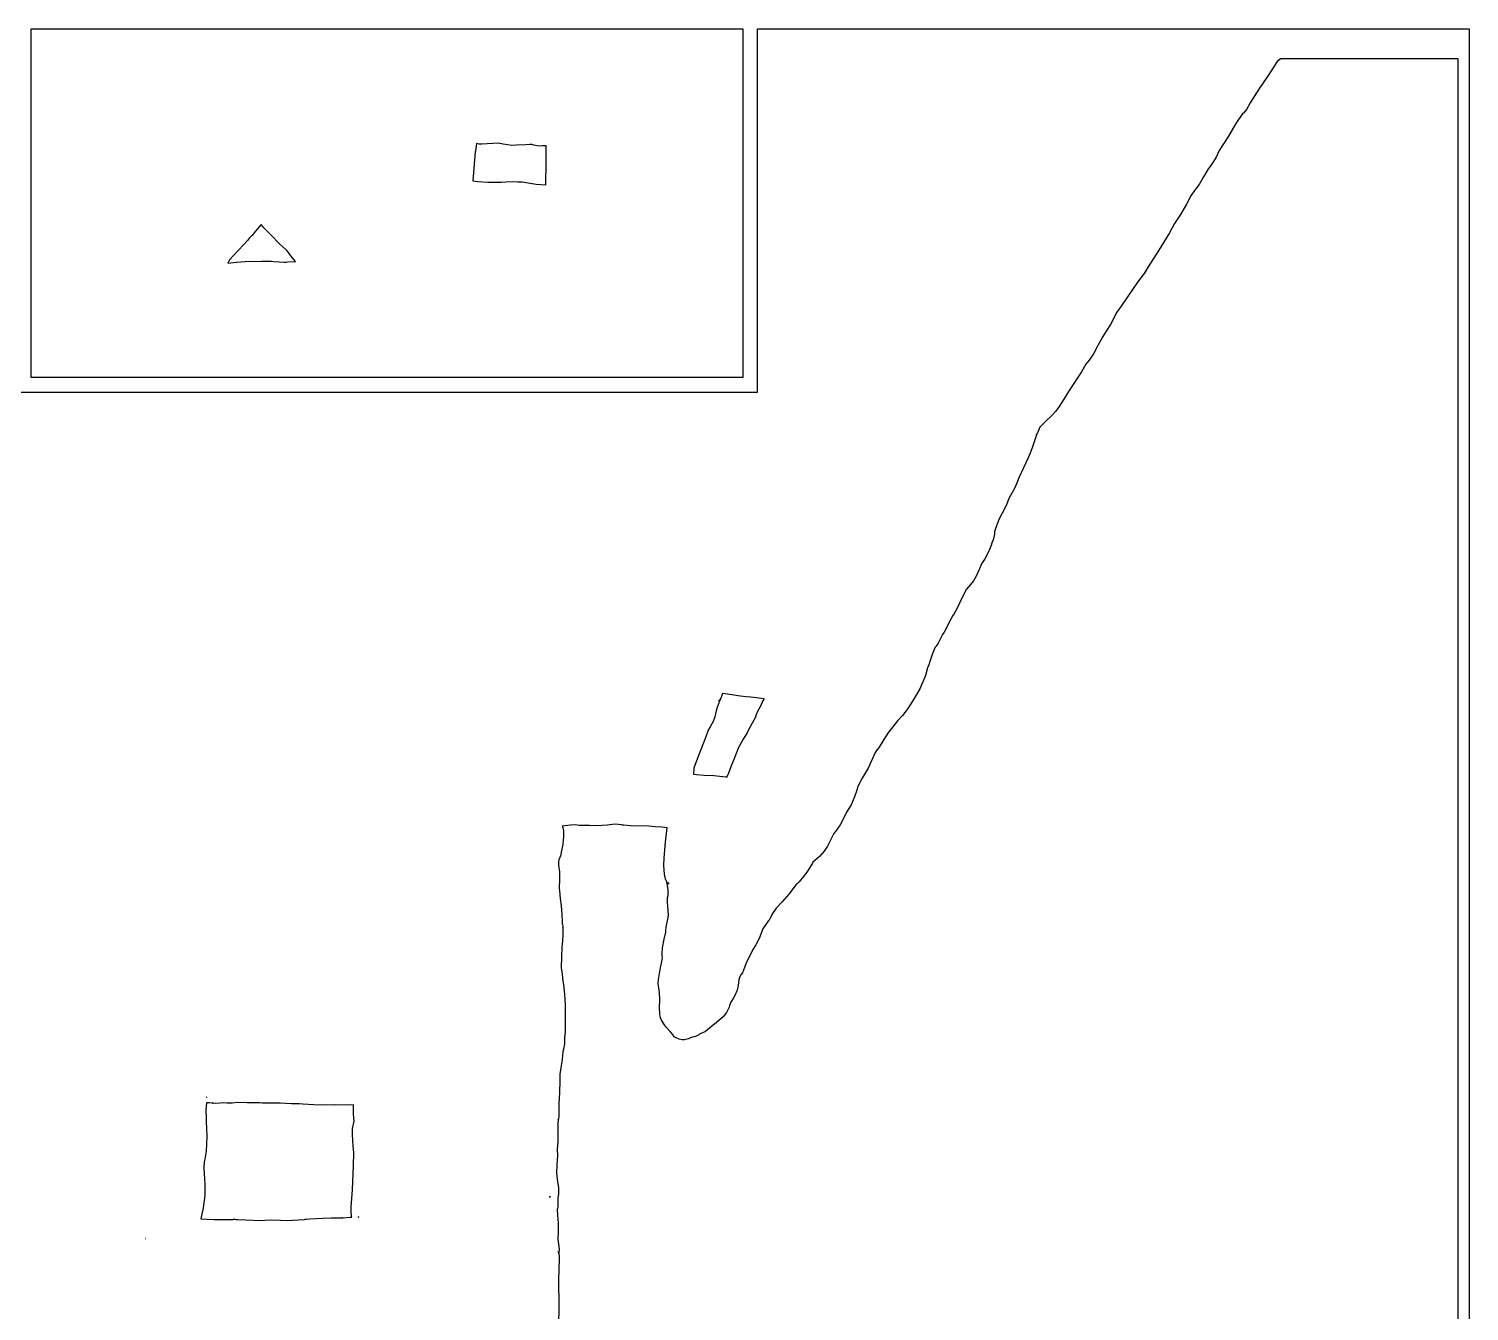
# Model space of a CAD drawing. Extents: x 2 to 598, y 728 to 3498.
# Drawn here: x 201.3 to 598, y 3144.9 to 3498 of the extents above; entities that cross this region are included whole.
import ezdxf

# ---------------------------------------------------------------- set-up
doc = ezdxf.new("R2010")
doc.units = 0

msp = doc.modelspace()

# ---------------------------------------------------------------- linework, layer by layer
at = {"layer": 'Calque 1'}
for p, q in [((545.1624, 3489.03407), (542.633488, 3485.122314)), ((545.811, 3489.58443), (545.1624, 3489.03407)), ((545.821, 3489.71), (545.811, 3489.58443)), ((595.001, 3489.71), (545.821, 3489.71)), ((595.001, 2699.71), (595.001, 3489.71)), ((542.633488, 3485.122314), (540.1084, 3481.38596)), ((540.1084, 3481.38596), (537.6802, 3477.6601)), ((535.8427, 3474.82095), (535.660509, 3474.688546)), ((536.643, 3475.79302), (535.8427, 3474.82095)), ((537.6802, 3477.6601), (536.643, 3475.79302)), ((533.7532, 3471.90439), (531.7554, 3468.4529)), ((535.6679, 3474.75794), (533.7532, 3471.90439)), ((535.660509, 3474.688546), (535.6679, 3474.75794)), ((531.7554, 3468.4529), (529.1876, 3464.4702)), ((324.29001, 3464.14503), (323.93603, 3460.75557)), ((324.30241, 3464.24941), (324.29001, 3464.14503)), ((324.36131, 3464.41426), (324.30241, 3464.24941)), ((324.568, 3465.67), (324.36131, 3464.41426)), ((324.56814, 3465.6614), (324.568, 3465.67)), ((324.64774, 3466.39778), (324.56814, 3465.6614)), ((325.35209, 3466.24172), (324.64774, 3466.39778)), ((326.11379, 3466.24472), (325.35209, 3466.24172)), ((330.559, 3466.5), (326.11379, 3466.24472)), ((330.56143, 3466.49979), (330.559, 3466.5)), ((332.01186, 3466.230781), (330.56143, 3466.49979)), ((334.3121, 3465.88432), (332.01186, 3466.230781)), ((335.65002, 3465.93752), (334.3121, 3465.88432)), ((338.22867, 3466.04759), (335.65002, 3465.93752)), ((339.350085, 3466.112921), (338.22867, 3466.04759)), ((339.88644, 3466.15714), (339.350085, 3466.112921)), ((340.370848, 3465.982626), (339.88644, 3466.15714)), ((341.86825, 3465.72409), (340.370848, 3465.982626)), ((342.8072, 3465.76389), (341.86825, 3465.72409)), ((343.29089, 3465.77419), (342.8072, 3465.76389)), ((343.8495, 3465.81039), (343.29089, 3465.77419)), ((343.817, 3459.31), (343.836, 3465.12101)), ((343.836, 3465.12), (343.8495, 3465.81039)), ((343.836, 3465.12101), (343.836, 3465.12)), ((529.1876, 3464.4702), (528.2104, 3462.46567)), ((323.93603, 3460.75557), (323.61202, 3456.12019)), ((343.7154, 3457.0608), (343.81669, 3459.31699)), ((343.81669, 3459.31699), (343.817, 3459.31)), ((526.0074, 3459.26223), (524.7858, 3457.2913)), ((527.014625, 3460.660981), (526.0074, 3459.26223)), ((528.2104, 3462.46567), (527.014625, 3460.660981)), ((323.61202, 3456.12019), (324.92977, 3455.9817)), ((324.92977, 3455.9817), (327.77198, 3455.8215)), ((327.77198, 3455.8215), (330.67773, 3455.7528)), ((330.67773, 3455.7528), (330.68073, 3455.7528)), ((330.68073, 3455.7528), (331.47035, 3455.7628)), ((331.47035, 3455.7628), (332.68217, 3455.8594)), ((332.68217, 3455.8594), (334.86601, 3455.9348)), ((334.86601, 3455.9348), (336.02303, 3455.9162)), ((336.02303, 3455.9162), (336.02603, 3455.9162)), ((336.02603, 3455.9162), (337.2084, 3455.8309)), ((337.2084, 3455.8309), (337.2114, 3455.8309)), ((337.2114, 3455.8309), (338.31625, 3455.68207)), ((338.31625, 3455.68207), (341.07008, 3455.21078)), ((341.07008, 3455.21078), (343.7397, 3455.02268)), ((343.7397, 3455.02268), (343.7154, 3457.0608)), ((523.6013, 3455.11831), (522.3544, 3453.49411)), ((524.7858, 3457.2913), (523.6013, 3455.11831)), ((521.3767, 3451.99705), (520.1566, 3449.70883)), ((522.3544, 3453.49411), (521.3767, 3451.99705)), ((520.1566, 3449.70883), (518.4668, 3446.88057)), ((265.2774, 3444.1252), (263.80153, 3442.24521)), ((265.27928, 3444.12532), (265.2774, 3444.1252)), ((265.38987, 3444.02506), (265.27928, 3444.12532)), ((265.3476, 3444.0752), (265.282, 3444.1305)), ((265.282, 3444.1305), (265.2824, 3444.1282)), ((265.2824, 3444.1282), (265.282, 3444.13)), ((265.282, 3444.13), (265.3476, 3444.0752)), ((266.00222, 3443.27214), (265.38987, 3444.02506)), ((268.1132, 3441.16736), (266.00222, 3443.27214)), ((516.8245, 3444.35668), (515.4447, 3441.80285)), ((518.4668, 3446.88057), (516.8245, 3444.35668)), ((261.5283, 3439.75958), (260.62501, 3438.71623)), ((262.14895, 3440.44636), (261.5283, 3439.75958)), ((262.66674, 3440.97759), (262.14895, 3440.44636)), ((262.73854, 3441.03909), (262.651734, 3440.96511)), ((262.651734, 3440.96511), (262.66674, 3440.97759)), ((263.80153, 3442.24521), (262.73854, 3441.03909)), ((270.35803, 3438.82952), (268.1132, 3441.16736)), ((515.4447, 3441.80285), (512.52965, 3437.067629)), ((258.87627, 3436.86725), (256.58803, 3434.41158)), ((260.62501, 3438.71623), (258.87627, 3436.86725)), ((272.21632, 3437.14228), (270.35803, 3438.82952)), ((272.35068, 3436.97226), (272.21632, 3437.14228)), ((272.8137, 3436.37592), (272.35068, 3436.97226)), ((273.486, 3435.5), (272.8137, 3436.37592)), ((273.48589, 3435.49876), (273.486, 3435.5)), ((274.74679, 3433.96397), (273.48589, 3435.49876)), ((512.52965, 3437.067629), (509.5474, 3432.44373)), ((256.58803, 3434.41158), (256.15086, 3433.49071)), ((256.15086, 3433.49071), (258.542214, 3433.786783)), ((258.542214, 3433.786783), (260.892276, 3433.936861)), ((260.892276, 3433.936861), (265.44899, 3434.02608)), ((265.44899, 3434.02608), (265.45599, 3434.02608)), ((265.45599, 3434.02608), (267.08741, 3434.06228)), ((267.08741, 3434.06228), (267.19181, 3434.06175)), ((267.19181, 3434.06175), (268.15092, 3433.98685)), ((268.15092, 3433.98685), (268.83045, 3433.91035)), ((268.83045, 3433.91035), (270.23451, 3433.83595)), ((270.23451, 3433.83595), (271.64993, 3433.78945)), ((271.64993, 3433.78945), (271.71403, 3433.78945)), ((271.71403, 3433.78945), (272.23388, 3433.79345)), ((272.23388, 3433.79345), (272.59252, 3433.80585)), ((272.59252, 3433.80585), (272.59552, 3433.80585)), ((272.59552, 3433.80585), (274.74679, 3433.96397)), ((509.5474, 3432.44373), (508.4979, 3430.67483)), ((506.6556, 3428.2693), (502.1933, 3421.67282)), ((508.4979, 3430.67483), (506.6556, 3428.2693)), ((500.9573, 3420.0083), (499.2256, 3416.59145)), ((502.1933, 3421.67282), (500.9573, 3420.0083)), ((499.2256, 3416.59145), (498.018515, 3414.715329)), ((497.07072, 3413.33171), (495.73902, 3410.83883)), ((498.018515, 3414.715329), (497.07072, 3413.33171)), ((494.57422, 3408.53045), (493.368659, 3406.790865)), ((495.73902, 3410.83883), (494.57422, 3408.53045)), ((491.1889, 3403.58243), (487.87127, 3398.45354)), ((492.4498, 3405.66139), (491.1889, 3403.58243)), ((493.368659, 3406.790865), (492.4498, 3405.66139)), ((486.36955, 3396.0351), (485.09678, 3393.99335)), ((487.87127, 3398.45354), (486.36955, 3396.0351)), ((483.124898, 3391.643208), (481.35229, 3389.9016)), ((484.12303, 3392.710944), (483.124898, 3391.643208)), ((485.09678, 3393.99335), (484.12303, 3392.710944)), ((479.79943, 3388.32599), (479.20049, 3386.91213)), ((481.35229, 3389.9016), (479.79943, 3388.32599)), ((478.91987, 3386.52558), (477.67189, 3382.65192)), ((479.20049, 3386.91213), (478.844499, 3386.259863)), ((478.844499, 3386.259863), (478.91987, 3386.52558)), ((476.51899, 3379.90481), (474.01165, 3374.41418)), ((477.05901, 3381.14814), (476.51899, 3379.90481)), ((477.67189, 3382.65192), (477.05901, 3381.14814)), ((473.544168, 3373.209854), (472.84894, 3371.59524)), ((474.01165, 3374.41418), (473.544168, 3373.209854)), ((471.32602, 3368.87551), (470.46097, 3366.73869)), ((472.84894, 3371.59524), (471.32602, 3368.87551)), ((469.31374, 3364.49542), (468.42596, 3362.91774)), ((470.46097, 3366.73869), (469.31374, 3364.49542)), ((467.44615, 3360.13443), (467.2565, 3359.48228)), ((468.42596, 3362.91774), (467.44615, 3360.13443)), ((466.67044, 3356.7398), (466.33558, 3355.78947)), ((466.77897, 3357.05246), (466.67044, 3356.7398)), ((466.81207, 3357.14856), (466.77897, 3357.05246)), ((466.86427, 3357.31289), (466.797606, 3357.083751)), ((466.797606, 3357.083751), (466.81207, 3357.14856)), ((467.2322, 3358.87456), (466.86427, 3357.31289)), ((467.2565, 3359.48228), (467.2322, 3358.87456)), ((464.574155, 3352.07444), (463.69129, 3350.72623)), ((465.65034, 3353.96271), (464.574155, 3352.07444)), ((466.33558, 3355.78947), (465.65034, 3353.96271)), ((463.132804, 3349.320813), (462.25055, 3347.27371)), ((463.69129, 3350.72623), (463.132804, 3349.320813)), ((460.694023, 3345.041691), (459.57215, 3343.69822)), ((461.468582, 3346.013966), (460.694023, 3345.041691)), ((462.25055, 3347.27371), (461.468582, 3346.013966)), ((458.309478, 3341.265386), (456.97233, 3338.53316)), ((459.57215, 3343.69822), (458.309478, 3341.265386)), ((455.93, 3336.61747), (455.28248, 3335.45629)), ((455.9801, 3336.59687), (455.93, 3336.61747)), ((456.0338, 3336.69297), (455.9801, 3336.59687)), ((456.0494, 3336.72287), (456.0338, 3336.69297)), ((456.069, 3336.76117), (456.0494, 3336.72287)), ((456.1026, 3336.82887), (456.069, 3336.76117)), ((456.97233, 3338.53316), (456.1026, 3336.82887)), ((455.28248, 3335.45629), (453.44075, 3331.93041)), ((451.38298, 3328.27326), (451.13649, 3327.94719)), ((451.77004, 3328.8908), (451.38298, 3328.27326)), ((452.56379, 3330.49277), (451.77004, 3328.8908)), ((452.73846, 3330.87879), (452.56379, 3330.49277)), ((452.86454, 3331.02659), (452.73846, 3330.87879)), ((452.99839, 3331.21884), (452.86454, 3331.02659)), ((453.44075, 3331.93041), (452.99839, 3331.21884)), ((450.197455, 3325.994256), (449.46734, 3323.77794)), ((450.92874, 3327.71102), (450.197455, 3325.994256)), ((451.13649, 3327.94719), (450.92874, 3327.71102)), ((448.81625, 3322.04476), (448.26536, 3319.98958)), ((448.9878, 3322.50674), (448.81625, 3322.04476)), ((448.9938, 3322.51274), (448.9878, 3322.50674)), ((449.0102, 3322.56714), (448.9938, 3322.52274)), ((448.9938, 3322.52274), (448.9938, 3322.51274)), ((449.0192, 3322.58404), (449.0102, 3322.56714)), ((449.0222, 3322.59604), (449.0192, 3322.59204)), ((449.0192, 3322.59204), (449.0192, 3322.58404)), ((449.0661, 3322.58044), (449.0222, 3322.59604)), ((449.1312, 3322.7458), (449.0661, 3322.58044)), ((449.1471, 3322.7938), (449.1312, 3322.7458)), ((449.159, 3322.83), (449.1471, 3322.7938)), ((449.15959, 3322.83393), (449.159, 3322.83)), ((449.16659, 3322.85913), (449.15959, 3322.83693)), ((449.15959, 3322.83693), (449.15959, 3322.83393)), ((449.46734, 3323.77794), (449.16659, 3322.85913)), ((446.76054, 3316.47817), (445.174425, 3313.586374)), ((447.12694, 3317.34116), (446.76054, 3316.47817)), ((447.661688, 3318.365164), (447.12694, 3317.34116)), ((448.26536, 3319.98958), (447.661688, 3318.365164)), ((391.50009, 3312.89491), (390.9699, 3311.46503)), ((391.68992, 3313.34372), (391.32612, 3312.84866)), ((391.32612, 3312.84866), (391.58811, 3313.17113)), ((391.32612, 3312.84866), (391.32612, 3312.84866)), ((391.69541, 3313.35224), (391.50009, 3312.89491)), ((391.58811, 3313.17113), (391.68992, 3313.34372)), ((391.75171, 3313.42974), (391.69541, 3313.35224)), ((391.90416, 3313.76047), (391.75171, 3313.42974)), ((392.16202, 3314.45396), (391.90416, 3313.76047)), ((392.36099, 3315.02239), (392.16202, 3314.45396)), ((393.12736, 3314.90148), (392.36099, 3315.02239)), ((397.28316, 3314.23227), (393.12736, 3314.90148)), ((398.88669, 3314.05346), (397.28316, 3314.23227)), ((400.16516, 3313.94443), (398.88669, 3314.05346)), ((403.86003, 3313.48863), (400.16516, 3313.94443)), ((403.081379, 3312.01736), (403.33744, 3312.54912)), ((403.33744, 3312.54912), (403.58599, 3313.01733)), ((403.58599, 3313.01733), (403.709, 3313.22505)), ((403.709, 3313.22505), (403.83353, 3313.44003)), ((403.83353, 3313.44003), (403.86003, 3313.48863)), ((445.174425, 3313.586374), (443.37729, 3310.82477)), ((390.29706, 3308.56753), (389.79115, 3307.2844)), ((390.66809, 3310.25474), (390.29706, 3308.56753)), ((390.9699, 3311.46503), (390.66809, 3310.25474)), ((399.65704, 3305.101), (401.62384, 3308.74884)), ((401.62384, 3308.74884), (401.660069, 3309.054919)), ((401.660069, 3309.054919), (402.06877, 3310.16478)), ((402.06877, 3310.16478), (403.07077, 3311.93677)), ((403.07077, 3311.93677), (403.081379, 3312.01736)), ((441.894334, 3308.985574), (440.59761, 3307.50301)), ((443.37729, 3310.82477), (441.894334, 3308.985574)), ((388.39691, 3304.8799), (387.74063, 3303.09396)), ((388.959184, 3305.7991), (388.39691, 3304.8799)), ((389.79115, 3307.2844), (388.959184, 3305.7991)), ((399.124959, 3304.04693), (399.65704, 3305.101)), ((440.59761, 3307.50301), (437.85566, 3304.03292)), ((386.94585, 3300.95248), (385.49271, 3297.17649)), ((387.74063, 3303.09396), (386.94585, 3300.95248)), ((396.88305, 3300.24292), (398.100004, 3302.334039)), ((398.100004, 3302.334039), (399.18111, 3303.94758)), ((399.097503, 3303.869333), (399.124959, 3304.04693)), ((399.18111, 3303.94758), (399.097503, 3303.869333)), ((436.800466, 3302.350618), (435.52868, 3300.22076)), ((437.85566, 3304.03292), (436.800466, 3302.350618)), ((385.49271, 3297.17649), (385.14026, 3296.19152)), ((395.09505, 3295.78787), (395.75547, 3297.34438)), ((395.75547, 3297.34438), (396.88305, 3300.24292)), ((433.778614, 3297.31585), (432.46737, 3294.4175)), ((434.342845, 3298.539165), (433.778614, 3297.31585)), ((434.94474, 3299.55414), (434.342845, 3298.539165)), ((434.885937, 3299.441098), (434.94474, 3299.55414)), ((434.97766, 3299.50414), (434.885937, 3299.441098)), ((435.52868, 3300.22076), (434.97766, 3299.50414)), ((384.36461, 3292.80002), (384.36272, 3292.79616)), ((384.36272, 3292.79616), (384.366, 3292.8)), ((384.48552, 3294.43403), (384.36461, 3292.80002)), ((384.366, 3292.8), (385.19232, 3292.68268)), ((384.63591, 3295.03709), (384.48552, 3294.43403)), ((385.14026, 3296.19152), (384.63591, 3295.03709)), ((385.19232, 3292.68268), (387.35187, 3292.53333)), ((387.35187, 3292.53333), (389.98788, 3292.42998)), ((389.98788, 3292.42998), (393.24247, 3292.05483)), ((393.56441, 3292.00413), (393.86982, 3292.60153)), ((393.86982, 3292.60153), (393.93392, 3292.68833)), ((393.93392, 3292.68833), (394.69513, 3294.61225)), ((394.69513, 3294.61225), (394.76643, 3294.90474)), ((394.76643, 3294.90474), (394.82943, 3295.13416)), ((394.82943, 3295.13416), (395.09505, 3295.78787)), ((432.46737, 3294.4175), (430.861811, 3291.652768)), ((393.24247, 3292.05483), (393.56441, 3292.00413)), ((429.39572, 3288.42925), (428.754383, 3286.506119)), ((429.6639, 3289.42247), (429.39572, 3288.42925)), ((430.861811, 3291.652768), (429.6639, 3289.42247)), ((428.754383, 3286.506119), (427.81441, 3284.38348)), ((425.817371, 3280.790831), (424.76549, 3278.83343)), ((426.53026, 3282.30868), (425.817371, 3280.790831)), ((427.81441, 3284.38348), (426.53026, 3282.30868)), ((350.48034, 3278.75993), (348.24948, 3278.48297)), ((348.24948, 3278.48297), (348.41794, 3278.04784)), ((348.41794, 3278.04784), (348.49904, 3277.66853)), ((348.49904, 3277.66853), (348.56414, 3277.13833)), ((348.56414, 3277.13833), (348.60134, 3276.63295)), ((348.60134, 3276.63295), (348.60834, 3276.36424)), ((352.01875, 3278.79513), (350.48034, 3278.75993)), ((352.78718, 3278.66075), (352.01875, 3278.79513)), ((355.73583, 3278.65275), (352.78718, 3278.66075)), ((357.71298, 3278.59845), (355.73583, 3278.65275)), ((359.142024, 3278.616721), (357.71298, 3278.59845)), ((360.73708, 3278.75812), (359.142024, 3278.616721)), ((362.68838, 3279.02633), (360.73708, 3278.75812)), ((363.73743, 3278.88785), (362.68838, 3279.02633)), ((364.55131, 3278.79945), (363.73743, 3278.88785)), ((364.80764, 3278.78495), (364.55131, 3278.79945)), ((365.13577, 3278.78795), (364.80764, 3278.78495)), ((367.01886, 3278.5208), (365.13577, 3278.78795)), ((372.08264, 3278.4691), (367.01886, 3278.5208)), ((373.85513, 3278.2531), (372.08264, 3278.4691)), ((375.62556, 3278.1828), (373.85513, 3278.2531)), ((377.16864, 3278.0009), (375.62556, 3278.1828)), ((376.715581, 3274.105988), (377.16864, 3278.0009)), ((423.04984, 3276.4697), (421.924971, 3274.29541)), ((423.44465, 3276.98802), (423.04984, 3276.4697)), ((423.47515, 3277.02942), (423.44465, 3276.98802)), ((424.76549, 3278.83343), (423.47515, 3277.02942)), ((348.366294, 3273.470082), (347.96293, 3271.34016)), ((348.597, 3275.62), (348.366294, 3273.470082)), ((348.60834, 3276.36424), (348.57214, 3275.91773)), ((348.57214, 3275.91773), (348.59704, 3275.62939)), ((348.59704, 3275.62939), (348.597, 3275.62)), ((376.29118, 3269.71768), (376.715581, 3274.105988)), ((421.242928, 3272.972899), (420.3544, 3271.55994)), ((421.924971, 3274.29541), (421.242928, 3272.972899)), ((347.29734, 3269.24003), (347.22914, 3268.67211)), ((347.22914, 3268.67211), (347.24314, 3267.74297)), ((347.76346, 3270.31234), (347.29734, 3269.24003)), ((347.969609, 3271.16636), (347.76346, 3270.31234)), ((347.96293, 3271.34016), (347.969609, 3271.16636)), ((376.234939, 3267.622075), (376.29118, 3269.71768)), ((417.25071, 3268.55288), (417.13701, 3268.28313)), ((417.81242, 3269.01693), (417.25071, 3268.55288)), ((419.052056, 3270.084401), (417.81242, 3269.01693)), ((420.3544, 3271.55994), (419.052056, 3270.084401)), ((347.24314, 3267.74297), (347.44261, 3265.93121)), ((347.44261, 3265.93121), (347.49581, 3263.875)), ((376.41881, 3265.23268), (376.234939, 3267.622075)), ((376.69787, 3263.89323), (376.41881, 3265.23268)), ((415.07668, 3265.03218), (413.48503, 3263.18216)), ((415.821323, 3266.078444), (415.07668, 3265.03218)), ((416.25077, 3266.83412), (415.821323, 3266.078444)), ((416.45799, 3267.1018), (416.25077, 3266.83412)), ((417.13701, 3268.28313), (416.45799, 3267.1018)), ((347.49581, 3263.875), (347.37022, 3261.44518)), ((347.37022, 3261.44518), (347.41265, 3261.359852)), ((347.41265, 3261.359852), (347.52576, 3260.66485)), ((347.52576, 3260.66485), (347.67978, 3258.51717)), ((377.00637, 3263.17648), (376.69787, 3263.89323)), ((377.03687, 3263.14088), (377.00637, 3263.17648)), ((377.15366, 3262.621), (377.03687, 3263.14088)), ((377.368355, 3260.991335), (377.15366, 3262.621)), ((377.17352, 3262.97789), (377.1735, 3262.97786)), ((377.1735, 3262.97786), (377.2035, 3262.92156)), ((377.57762, 3262.50556), (377.17352, 3262.97789)), ((377.2035, 3262.92156), (377.57762, 3262.50556)), ((377.37794, 3259.37832), (377.368355, 3260.991335)), ((412.55487, 3262.3626), (410.72449, 3259.86869)), ((412.63807, 3262.4499), (412.55487, 3262.3626)), ((412.7533, 3262.5212), (412.63807, 3262.4499)), ((413.02098, 3262.71395), (412.7533, 3262.5212)), ((413.48503, 3263.18216), (413.02098, 3262.71395)), ((347.67978, 3258.51717), (347.98519, 3256.5297)), ((377.18107, 3257.54122), (377.264145, 3258.818008)), ((377.34074, 3256.42139), (377.18107, 3257.54122)), ((377.264145, 3258.818008), (377.37794, 3259.37832)), ((408.822291, 3257.63237), (407.15521, 3255.85706)), ((410.72449, 3259.86869), (408.822291, 3257.63237)), ((347.98519, 3256.5297), (348.135447, 3254.150999)), ((348.135447, 3254.150999), (348.21048, 3252.10982)), ((377.15315, 3251.98444), (377.52058, 3253.93368)), ((377.52058, 3253.93368), (377.34074, 3256.42139)), ((405.6075, 3253.30889), (405.18247, 3252.63523)), ((405.936936, 3253.991735), (405.6075, 3253.30889)), ((405.95477, 3254.13314), (405.936936, 3253.991735)), ((407.15521, 3255.85706), (405.95477, 3254.13314)), ((348.21048, 3252.10982), (348.25858, 3251.52588)), ((348.25858, 3251.52588), (348.32988, 3251.36258)), ((348.32988, 3251.36258), (348.38778, 3251.03339)), ((348.3826, 3250.53134), (348.3598, 3250.37682)), ((348.3598, 3250.37682), (348.36, 3250.37686)), ((348.36, 3250.37686), (348.3796, 3250.49674)), ((348.3796, 3250.49674), (348.3826, 3250.53134)), ((348.38778, 3251.03339), (348.411342, 3250.762991)), ((348.411342, 3250.762991), (348.40228, 3250.77037)), ((348.40228, 3250.77037), (348.40528, 3250.62101)), ((348.40528, 3250.62101), (348.43518, 3248.67643)), ((376.25901, 3247.35394), (376.76299, 3249.2916)), ((376.76299, 3249.2916), (376.79659, 3249.42852)), ((376.76819, 3249.76237), (376.87569, 3250.71114)), ((376.79659, 3249.42852), (376.76819, 3249.76237)), ((376.87569, 3250.71114), (377.08085, 3251.57363)), ((377.08085, 3251.57363), (377.15315, 3251.98444)), ((403.47637, 3250.21864), (402.42266, 3247.58418)), ((405.06593, 3252.52599), (403.47637, 3250.21864)), ((405.18247, 3252.63523), (405.06593, 3252.52599)), ((348.1308, 3245.20584), (348.0719, 3242.55951)), ((348.333311, 3246.785026), (348.1308, 3245.20584)), ((348.43518, 3248.67643), (348.333311, 3246.785026)), ((375.70826, 3243.30332), (375.84314, 3245.00657)), ((375.84314, 3245.00657), (376.25901, 3247.35394)), ((401.504908, 3245.815738), (400.73957, 3244.51822)), ((402.42266, 3247.58418), (401.504908, 3245.815738)), ((348.0719, 3242.55951), (347.9722, 3239.45479)), ((375.18234, 3239.001372), (375.70255, 3241.25486)), ((375.70255, 3241.25486), (375.85188, 3242.33851)), ((375.71856, 3242.90747), (375.70826, 3243.30332)), ((375.85188, 3242.33851), (375.71856, 3242.90747)), ((400.73957, 3244.51822), (398.80843, 3240.60269)), ((347.9722, 3239.45479), (348.21146, 3237.6828)), ((348.21146, 3237.6828), (348.36391, 3235.80074)), ((374.7119, 3236.25776), (375.18234, 3239.001372)), ((397.34288, 3237.49074), (396.88968, 3236.28048)), ((397.83845, 3238.10052), (397.34288, 3237.49074)), ((398.46942, 3239.52316), (397.83845, 3238.10052)), ((398.10028, 3239.12886), (398.09728, 3239.09216)), ((398.09728, 3239.09186), (398.10028, 3239.12186)), ((398.09728, 3239.09216), (398.09728, 3239.09186)), ((398.10028, 3239.12186), (398.10028, 3239.12886)), ((398.80843, 3240.60269), (398.46942, 3239.52316)), ((348.36391, 3235.80074), (348.59801, 3234.84885)), ((348.59801, 3234.84885), (348.81402, 3232.26347)), ((374.68485, 3235.13791), (374.685, 3235.14)), ((375.00627, 3232.64194), (374.68485, 3235.13791)), ((374.685, 3235.14), (374.7119, 3236.25776)), ((396.373761, 3233.312928), (395.78121, 3231.84303)), ((396.65049, 3234.577136), (396.373761, 3233.312928)), ((396.88968, 3236.28048), (396.65049, 3234.577136)), ((348.81402, 3232.26347), (349.03468, 3229.27607)), ((349.03468, 3229.27607), (349.06058, 3221.80676)), ((375.11377, 3230.7108), (375.00627, 3232.64194)), ((375.05587, 3228.44528), (375.11377, 3230.7108)), ((394.42625, 3229.46538), (394.197354, 3228.66456)), ((394.81074, 3230.31599), (394.42625, 3229.46538)), ((395.34248, 3231.03428), (394.81074, 3230.31599)), ((395.78121, 3231.84303), (395.34248, 3231.03428)), ((375.080228, 3226.881428), (375.05587, 3228.44528)), ((375.232644, 3226.015522), (375.080228, 3226.881428)), ((375.57056, 3225.07288), (375.232644, 3226.015522)), ((376.167641, 3224.011344), (375.57056, 3225.07288)), ((391.99283, 3225.54831), (390.590593, 3224.353675)), ((392.557186, 3225.99174), (391.99283, 3225.54831)), ((393.51572, 3227.16216), (392.557186, 3225.99174)), ((394.197354, 3228.66456), (393.51572, 3227.16216)), ((349.06058, 3221.80676), (348.87299, 3220.18825)), ((376.813524, 3223.168803), (376.167641, 3224.011344)), ((377.91461, 3221.98678), (376.813524, 3223.168803)), ((378.58744, 3221.17544), (377.91461, 3221.98678)), ((379.090928, 3220.518575), (378.58744, 3221.17544)), ((385.833894, 3221.055181), (384.955, 3220.59151)), ((386.42262, 3221.43124), (385.81902, 3221.11914)), ((385.81902, 3221.11914), (385.928877, 3221.156925)), ((385.928877, 3221.156925), (385.833894, 3221.055181)), ((386.697294, 3221.487736), (386.42262, 3221.43124)), ((387.68095, 3221.96766), (386.697294, 3221.487736)), ((388.81056, 3222.817855), (387.68095, 3221.96766)), ((389.4953, 3223.47557), (388.81056, 3222.817855)), ((390.590593, 3224.353675), (389.4953, 3223.47557)), ((348.56196, 3217.03754), (348.35577, 3216.43345)), ((348.81879, 3218.5341), (348.56196, 3217.03754)), ((348.87299, 3220.18825), (348.81879, 3218.5341)), ((379.577575, 3220.162527), (379.090928, 3220.518575)), ((380.44055, 3219.80654), (379.577575, 3220.162527)), ((381.248572, 3219.647732), (380.44055, 3219.80654)), ((381.946693, 3219.668203), (381.248572, 3219.647732)), ((382.98407, 3219.94865), (381.946693, 3219.668203)), ((383.78247, 3220.27369), (382.98407, 3219.94865)), ((384.955, 3220.59151), (383.78247, 3220.27369)), ((348.17025, 3214.18965), (347.5403, 3210.20384)), ((348.35577, 3216.43345), (348.17025, 3214.18965)), ((347.5403, 3210.20384), (347.5567, 3209.37961)), ((347.5567, 3209.37961), (347.5934, 3208.3621)), ((347.47413, 3205.104079), (347.2513, 3201.99917)), ((347.5934, 3208.3621), (347.47413, 3205.104079)), ((250.24465, 3202.33837), (250.09014, 3200.40048)), ((251.00636, 3202.26287), (250.24465, 3202.33837)), ((250.32082, 3203.8701), (250.27322, 3203.8169)), ((250.27322, 3203.8169), (250.27352, 3203.8169)), ((250.27352, 3203.8169), (250.28252, 3203.7838)), ((250.28252, 3203.7838), (250.32082, 3203.8701)), ((251.72052, 3202.23597), (251.00636, 3202.26287)), ((252.00114, 3202.18217), (251.72052, 3202.23597)), ((252.01241, 3202.2295), (251.93641, 3202.2325)), ((251.93641, 3202.2325), (251.93645, 3202.2325)), ((251.93645, 3202.2325), (252.08631, 3202.2235)), ((252.65794, 3202.12637), (252.00114, 3202.18217)), ((252.08631, 3202.2235), (252.01241, 3202.2295)), ((254.038572, 3202.182286), (252.65794, 3202.12637)), ((254.8485, 3202.28708), (254.038572, 3202.182286)), ((255.93424, 3202.21058), (254.8485, 3202.28708)), ((257.31502, 3202.24618), (255.93424, 3202.21058)), ((258.90046, 3202.3981), (257.31502, 3202.24618)), ((261.43466, 3202.3221), (258.90046, 3202.3981)), ((264.10118, 3202.3311), (261.43466, 3202.3221)), ((264.98124, 3202.3261), (264.10118, 3202.3311)), ((265.68505, 3202.2284), (264.98124, 3202.3261)), ((267.63895, 3202.1705), (265.68505, 3202.2284)), ((270.57106, 3202.2299), (267.63895, 3202.1705)), ((273.71298, 3202.00045), (270.57106, 3202.2299)), ((275.794, 3202.00345), (273.71298, 3202.00045)), ((276.75621, 3201.93115), (275.794, 3202.00345)), ((279.84077, 3201.77714), (276.75621, 3201.93115)), ((282.27888, 3201.67069), (279.84077, 3201.77714)), ((285.52984, 3201.77457), (282.27888, 3201.67069)), ((289.3265, 3201.66191), (285.52984, 3201.77457)), ((290.71662, 3201.74051), (289.3265, 3201.66191)), ((290.78322, 3200.55143), (290.71662, 3201.74051)), ((347.2513, 3201.99917), (347.310436, 3200.611781)), ((250.09014, 3200.40048), (250.07714, 3199.69613)), ((250.07714, 3199.69613), (250.16394, 3198.71689)), ((250.16394, 3198.71689), (250.16794, 3197.11076)), ((290.47935, 3195.19673), (290.88913, 3197.27825)), ((290.74962, 3199.14427), (290.78322, 3200.55143)), ((290.854, 3198.288), (290.74962, 3199.14427)), ((290.854, 3198.28), (290.854, 3198.288)), ((290.85403, 3198.27147), (290.854, 3198.28)), ((290.88913, 3197.27825), (290.85403, 3198.27147)), ((347.1469, 3197.81702), (347.0606, 3196.41245)), ((347.155985, 3197.745667), (347.1469, 3197.81702)), ((347.192172, 3197.842219), (347.155985, 3197.745667)), ((347.2947, 3198.54772), (347.192172, 3197.842219)), ((347.310436, 3200.611781), (347.2947, 3198.54772)), ((250.16794, 3197.11076), (250.23514, 3195.22304)), ((250.23514, 3195.22304), (250.39741, 3193.04073)), ((290.449924, 3193.360938), (290.47935, 3195.19673)), ((290.60079, 3192.08994), (290.449924, 3193.360938)), ((347.0606, 3196.41245), (346.9883, 3191.65252)), ((250.39741, 3193.04073), (250.14264, 3188.9955)), ((290.58069, 3191.76953), (290.58569, 3191.9504)), ((290.65049, 3190.45127), (290.58069, 3191.76953)), ((290.58569, 3191.9504), (290.60079, 3192.08994)), ((290.84273, 3188.51651), (290.65049, 3190.45127)), ((346.9883, 3191.65252), (346.79709, 3189.53536)), ((346.79709, 3189.53536), (346.9201, 3187.78456)), ((249.6543, 3186.04426), (249.5551, 3184.30743)), ((249.83155, 3186.8101), (249.6543, 3186.04426)), ((250.14264, 3188.9955), (249.83155, 3186.8101)), ((290.73523, 3185.03454), (290.84273, 3188.51651)), ((346.9201, 3187.78456), (346.78806, 3185.205036)), ((249.5551, 3184.30743), (249.76595, 3179.92475)), ((290.49753, 3178.34607), (290.73523, 3185.03454)), ((346.78806, 3185.205036), (346.65602, 3183.02773)), ((346.65602, 3183.02773), (346.967411, 3180.53573)), ((249.76595, 3179.92475), (249.82175, 3176.75491)), ((290.11976, 3173.54844), (290.49753, 3178.34607)), ((346.967411, 3180.53573), (347.161414, 3178.988178)), ((347.161414, 3178.988178), (347.20741, 3177.21828)), ((249.35511, 3173.38301), (248.70659, 3170.37441)), ((249.82175, 3176.75491), (249.35511, 3173.38301)), ((290.10352, 3172.338577), (290.11976, 3173.54844)), ((344.76591, 3176.42076), (344.65327, 3176.40016)), ((344.65327, 3176.40016), (344.65327, 3176.39996)), ((344.65327, 3176.39996), (344.96953, 3176.38306)), ((344.96953, 3176.38306), (344.76591, 3176.42076)), ((347.00391, 3173.74922), (346.88712, 3173.24072)), ((347.02561, 3173.98539), (347.00391, 3173.74922)), ((347.06381, 3175.22459), (347.02561, 3173.98539)), ((347.20741, 3177.21828), (347.04101, 3176.05864)), ((347.04101, 3176.05864), (347.06381, 3175.22459)), ((248.70153, 3170.3766), (248.709, 3170.38)), ((248.70659, 3170.37441), (248.70153, 3170.3766)), ((248.709, 3170.38), (250.39678, 3170.27303)), ((250.39678, 3170.27303), (252.35271, 3170.16555)), ((252.35271, 3170.16555), (256.21348, 3170.17455)), ((256.21348, 3170.17455), (256.216, 3170.17)), ((256.216, 3170.17), (256.221, 3170.17)), ((256.221, 3170.17), (256.226, 3170.17)), ((256.226, 3170.17), (256.231, 3170.17)), ((256.231, 3170.17), (256.235, 3170.17)), ((256.235, 3170.17), (256.24, 3170.17)), ((256.24, 3170.17), (256.243, 3170.17)), ((256.243, 3170.17), (257.30343, 3170.1488)), ((257.30343, 3170.1488), (257.43312, 3170.1458)), ((257.43312, 3170.1458), (257.48482, 3170.1458)), ((257.48482, 3170.1458), (257.57162, 3170.1518)), ((257.57162, 3170.1518), (257.58672, 3170.1518)), ((257.58672, 3170.1518), (257.61052, 3170.1756)), ((257.61052, 3170.1756), (257.74128, 3170.2283)), ((257.74128, 3170.2283), (257.846, 3170.23)), ((257.846, 3170.23), (257.9127, 3170.2435)), ((257.9127, 3170.2435), (257.9654, 3170.2565)), ((257.9654, 3170.2565), (258.0176, 3170.2565)), ((258.0176, 3170.2565), (258.0441, 3170.2565)), ((258.0441, 3170.2565), (258.0706, 3170.2435)), ((258.0706, 3170.2435), (258.0965, 3170.2435)), ((258.0965, 3170.2435), (258.31816, 3170.1593)), ((258.31816, 3170.1593), (258.88506, 3170.1633)), ((258.88506, 3170.1633), (263.07396, 3170.03772)), ((263.07396, 3170.03772), (265.12811, 3169.94622)), ((265.12811, 3169.94622), (266.30682, 3169.96312)), ((266.30682, 3169.96312), (268.27106, 3170.07835)), ((268.27106, 3170.07835), (270.60476, 3170.02875)), ((270.60476, 3170.02875), (272.55916, 3169.94605)), ((272.55916, 3169.94605), (273.95134, 3170.03855)), ((273.95134, 3170.03855), (277.25448, 3170.20186)), ((277.25448, 3170.20186), (277.27298, 3170.20886)), ((277.27298, 3170.20886), (277.47451, 3170.26106)), ((277.47451, 3170.26106), (277.68432, 3170.29726)), ((277.68432, 3170.29726), (278.72715, 3170.39907)), ((278.72715, 3170.39907), (282.39874, 3170.54996)), ((282.39874, 3170.54996), (284.58621, 3170.65434)), ((284.58621, 3170.65434), (286.56386, 3170.68324)), ((286.56386, 3170.68324), (286.567, 3170.68)), ((286.567, 3170.68), (286.57, 3170.68)), ((286.57, 3170.68), (286.573, 3170.68)), ((286.573, 3170.68), (286.576, 3170.68)), ((286.576, 3170.68), (286.579, 3170.68)), ((286.579, 3170.68), (286.582, 3170.68)), ((286.582, 3170.68), (287.22951, 3170.671)), ((287.22951, 3170.671), (287.654944, 3170.671125)), ((287.654944, 3170.671125), (287.771463, 3170.671141)), ((287.72301, 3170.666), (289.85002, 3170.83034)), ((287.771463, 3170.671141), (287.72301, 3170.666)), ((289.85002, 3170.83034), (290.24586, 3170.83334)), ((290.21016, 3170.97495), (290.10352, 3172.338577)), ((290.24586, 3170.83334), (290.21016, 3170.97495)), ((291.99081, 3170.86436), (292.1934, 3170.88126)), ((291.99082, 3170.86436), (291.99081, 3170.86436)), ((292.00322, 3170.86936), (291.99082, 3170.86436)), ((292.1934, 3170.88126), (292.00322, 3170.86936)), ((346.88712, 3173.24072), (346.86812, 3172.96116)), ((346.86812, 3172.96116), (346.9749, 3171.38534)), ((346.9749, 3171.38534), (347.13736, 3169.16035)), ((347.072815, 3166.741559), (347.05876, 3164.7379)), ((347.13736, 3169.16035), (347.072815, 3166.741559)), ((233.41103, 3164.93611), (233.42713, 3164.91971)), ((233.42713, 3164.91971), (233.41103, 3164.93611)), ((233.41103, 3164.93611), (233.41103, 3164.93611)), ((347.05876, 3164.7379), (347.3528, 3162.01817)), ((347.3528, 3162.01817), (347.3058, 3161.16756)), ((347.11358, 3161.35386), (347.28773, 3160.79834)), ((347.11361, 3161.35386), (347.11358, 3161.35386)), ((347.26553, 3160.92701), (347.11361, 3161.35386)), ((347.3516, 3159.38575), (347.1852, 3153.55098)), ((347.28773, 3160.79834), (347.26553, 3160.92701)), ((347.3058, 3161.16756), (347.3118, 3160.72833)), ((347.3118, 3160.72833), (347.334, 3160.65753)), ((347.334, 3160.65753), (347.3712, 3160.20173)), ((347.3712, 3160.20173), (347.3516, 3159.38575)), ((347.1852, 3153.55098), (347.30561, 3146.33541)), ((347.30561, 3146.33541), (347.16091, 3140.87786))]:
    msp.add_line(p, q, dxfattribs=at)
at = {"layer": 'Layer 1'}
for p, q in [((202, 3498), (398, 3498)), ((202, 3402), (202, 3498)), ((398, 3498), (398, 3402)), ((402, 3498), (598, 3498)), ((402, 3398), (402, 3498)), ((598, 3498), (598, 2691.41)), ((398, 3402), (202, 3402)), ((1.99988, 3398), (202, 3398)), ((202, 3398), (402, 3398))]:
    msp.add_line(p, q, dxfattribs=at)

doc.saveas('drawing.dxf')
